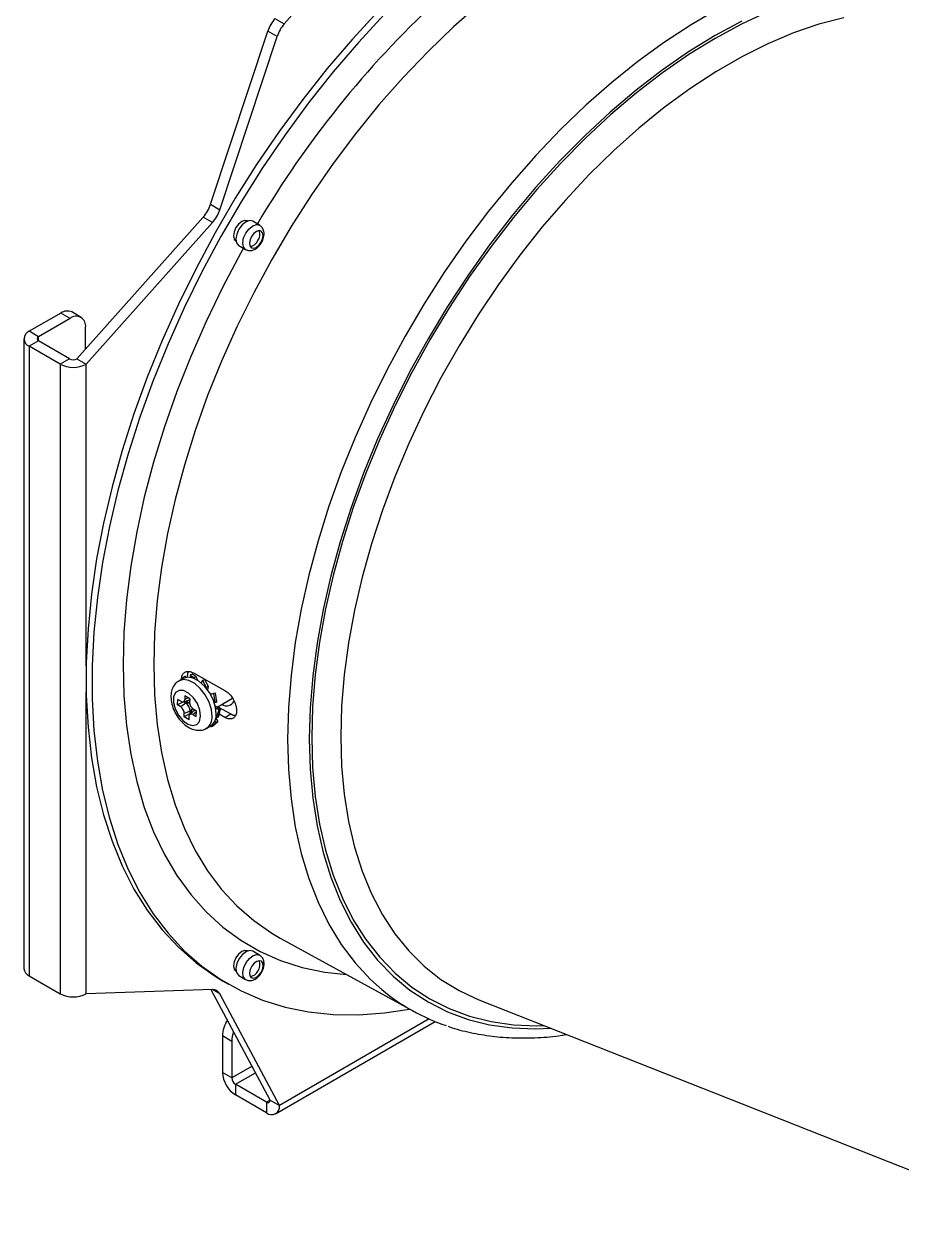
# Model space of a CAD drawing. Extents: x 7 to 113, y 1 to 87.
# Drawn here: x 65.49 to 70.5, y 9.86 to 16.67 of the extents above; entities that cross this region are included whole.
import ezdxf

# ---------------------------------------------------------------- set-up
doc = ezdxf.new("R2010")
doc.units = 0
doc.header["$MEASUREMENT"] = 0
doc.layers.add('OBJECT', color=7, linetype='CONTINUOUS')

msp = doc.modelspace()

# ---------------------------------------------------------------- linework, layer by layer
at = {"layer": 'OBJECT'}
for p, q in [((66.9734, 16.6689), (67.3303, 17.0773)), ((66.9204, 16.6994), (66.9734, 16.6689)), ((66.5527, 15.639), (66.8795, 16.6277)), ((66.9324, 16.5971), (66.8795, 16.6277)), ((66.6056, 15.6084), (66.9324, 16.5971)), ((66.5527, 15.639), (66.6056, 15.6084)), ((65.7896, 14.757), (66.5104, 15.5658)), ((65.8425, 14.7265), (66.5634, 15.5352)), ((66.5634, 15.5352), (66.5104, 15.5658)), ((66.7601, 15.5417), (66.7503, 15.5473)), ((66.8327, 15.52), (66.7938, 15.5424)), ((66.6878, 15.4391), (66.6976, 15.4334)), ((66.7138, 15.4038), (66.7527, 15.3814)), ((65.6977, 15.0183), (65.5173, 14.9142)), ((65.7506, 14.9877), (65.5703, 14.8836)), ((65.7506, 14.9877), (65.6977, 15.0183)), ((65.8131, 14.9939), (65.7602, 15.0245)), ((65.5703, 14.8836), (65.5173, 14.9142)), ((65.839, 14.8125), (65.839, 14.9367)), ((65.4866, 14.8714), (65.4866, 11.2786)), ((65.5703, 14.8591), (65.5173, 14.8286)), ((65.5703, 14.8591), (65.5703, 14.8836)), ((65.7472, 14.757), (65.5703, 14.8591)), ((65.6942, 14.7265), (65.5173, 14.8286)), ((65.5173, 14.8286), (65.5173, 11.2358)), ((65.7472, 14.757), (65.6942, 14.7265)), ((65.6942, 14.7265), (65.6942, 11.1337)), ((65.7896, 14.757), (65.8425, 14.7265)), ((65.8425, 13.0043), (65.8425, 14.7265)), ((66.3944, 12.9378), (66.407, 12.9458)), ((66.4129, 12.9394), (66.407, 12.9458)), ((66.4501, 12.9573), (66.4363, 12.952)), ((66.4363, 12.952), (66.4373, 12.9395)), ((66.4363, 12.952), (66.4575, 12.9378)), ((66.4713, 12.9431), (66.4501, 12.9573)), ((66.4575, 12.9378), (66.4713, 12.9431)), ((66.4793, 12.9226), (66.4713, 12.9431)), ((66.3962, 12.9332), (66.3722, 12.9193)), ((66.3865, 12.9276), (66.3944, 12.9378)), ((66.3944, 12.9378), (66.3975, 12.9339)), ((66.4575, 12.9378), (66.4589, 12.9332)), ((66.5065, 12.9221), (66.4994, 12.9078)), ((66.5203, 12.9249), (66.5065, 12.9221)), ((66.5065, 12.9221), (66.5271, 12.8843)), ((66.5408, 12.8871), (66.5203, 12.9249)), ((66.5284, 12.9235), (66.5228, 12.9203)), ((66.5271, 12.8843), (66.5262, 12.8808)), ((66.5271, 12.8843), (66.5408, 12.8871)), ((66.5366, 12.8676), (66.5408, 12.8871)), ((65.8425, 11.1337), (65.8425, 12.8558)), ((66.3644, 12.7816), (66.3654, 12.8137)), ((66.383, 12.8028), (66.3654, 12.8137)), ((66.3967, 12.8), (66.4281, 12.8101)), ((66.4055, 12.8339), (66.4049, 12.8139)), ((66.4251, 12.8219), (66.4049, 12.8139)), ((66.4338, 12.8166), (66.4055, 12.8339)), ((66.4283, 12.8095), (66.4277, 12.8099)), ((66.431, 12.8065), (66.4369, 12.8021)), ((66.4338, 12.8166), (66.4332, 12.7965)), ((66.5517, 12.8446), (66.5684, 12.8469)), ((66.5688, 12.847), (66.553, 12.8424)), ((66.5812, 12.8487), (66.5688, 12.847)), ((66.5688, 12.847), (66.5766, 12.7977)), ((66.589, 12.7993), (66.5812, 12.8487)), ((66.5904, 12.7699), (66.678, 12.8205)), ((66.3975, 12.8003), (66.3644, 12.7816)), ((66.3821, 12.7707), (66.3644, 12.7816)), ((66.4106, 12.7927), (66.3821, 12.7707)), ((66.4106, 12.7927), (66.398, 12.8004)), ((66.4359, 12.7468), (66.4026, 12.7336)), ((66.4597, 12.75), (66.4353, 12.7279)), ((66.4355, 12.7324), (66.4359, 12.7468)), ((66.4712, 12.7415), (66.4528, 12.7272)), ((66.4537, 12.7594), (66.4714, 12.7485)), ((66.4599, 12.7495), (66.4599, 12.7515)), ((66.4705, 12.7164), (66.4714, 12.7485)), ((66.5727, 12.796), (66.5841, 12.7987)), ((66.5766, 12.7977), (66.5737, 12.7969)), ((66.5766, 12.7977), (66.589, 12.7993)), ((66.5796, 12.7767), (66.6096, 12.7577)), ((66.5992, 12.7556), (66.5826, 12.7625)), ((66.5992, 12.7556), (66.5871, 12.7111)), ((66.594, 12.772), (66.6678, 12.7309)), ((66.5974, 12.7132), (66.6096, 12.7577)), ((66.6096, 12.7577), (66.5992, 12.7556)), ((66.402, 12.7135), (66.4026, 12.7336)), ((66.4355, 12.7324), (66.402, 12.7135)), ((66.4303, 12.6961), (66.402, 12.7135)), ((66.4303, 12.6961), (66.4309, 12.7162)), ((66.4384, 12.7306), (66.4355, 12.7324)), ((66.4528, 12.7272), (66.4705, 12.7164)), ((66.5862, 12.6826), (66.5545, 12.6575)), ((66.5629, 12.6617), (66.5946, 12.6868)), ((66.5862, 12.6826), (66.5776, 12.6919)), ((66.582, 12.7055), (66.5946, 12.6868)), ((66.5871, 12.7111), (66.5836, 12.7132)), ((66.5946, 12.6868), (66.5862, 12.6826)), ((66.5871, 12.7111), (66.5974, 12.7132)), ((66.6344, 12.7109), (66.6018, 12.7291)), ((66.6344, 12.7109), (66.6678, 12.7309)), ((66.5287, 12.6483), (66.5527, 12.6621)), ((66.5545, 12.6575), (66.5518, 12.6616)), ((66.5545, 12.6575), (66.5629, 12.6617)), ((66.9502, 11.4517), (67.7108, 11.0341)), ((66.7601, 11.3753), (66.7503, 11.3809)), ((66.8327, 11.3536), (66.7938, 11.376)), ((66.6878, 11.2727), (66.6976, 11.267)), ((66.7138, 11.2375), (66.7527, 11.215)), ((65.5173, 11.2358), (65.6942, 11.1337)), ((66.6206, 11.2081), (66.6546, 11.1885)), ((66.5634, 11.1572), (65.8425, 11.1337)), ((66.8927, 10.5273), (66.5561, 11.1569)), ((66.6056, 11.1328), (66.5634, 11.1572)), ((66.9456, 10.4967), (66.6056, 11.1328)), ((68.0846, 11.0992), (71.2272, 9.8588)), ((66.9239, 10.4487), (67.8358, 10.9751)), ((67.8002, 10.99), (66.9456, 10.4967)), ((66.6734, 10.8621), (66.6204, 10.8926)), ((66.6204, 10.8926), (66.6204, 10.6844)), ((66.6734, 10.8621), (66.6734, 10.6538)), ((66.7893, 10.7207), (66.6734, 10.6538)), ((66.6734, 10.6538), (66.6204, 10.6844)), ((66.6946, 10.6171), (66.8093, 10.6833)), ((66.8715, 10.515), (66.6946, 10.6171)), ((66.6946, 10.6171), (66.6946, 10.5559)), ((66.8715, 10.4538), (66.6946, 10.5559)), ((66.8927, 10.5272), (66.8715, 10.515)), ((66.8715, 10.515), (66.8715, 10.4538)), ((66.8927, 10.5273), (66.9456, 10.4967))]:
    msp.add_line(p, q, dxfattribs=at)
at = {"layer": 'OBJECT', "flags": 128}
for points in [[(68.0625, 16.7594), (67.9403, 16.651), (67.7947, 16.5112), (67.6525, 16.3626), (67.5143, 16.2059), (67.3806, 16.0418), (67.2521, 15.871), (67.1291, 15.694), (67.0123, 15.5117), (66.9021, 15.3249), (66.799, 15.1342), (66.7033, 14.9405), (66.6155, 14.7445), (66.536, 14.5471), (66.4651, 14.3491), (66.403, 14.1512), (66.35, 13.9544), (66.3063, 13.7594), (66.2722, 13.5669), (66.2477, 13.3779), (66.233, 13.1931), (66.228, 13.0132), (66.233, 12.8389), (66.2477, 12.6711), (66.2722, 12.5104), (66.3063, 12.3573), (66.35, 12.2127), (66.403, 12.077), (66.4651, 11.9509), (66.536, 11.8348), (66.6155, 11.7292), (66.7033, 11.6346), (66.799, 11.5513), (66.9021, 11.4797), (66.9502, 11.4517)], [(67.5112, 16.7431), (67.3626, 16.5824), (67.2182, 16.4138), (67.0786, 16.2379), (66.9443, 16.0554), (66.8158, 15.8671), (66.6935, 15.6735), (66.578, 15.4754), (66.4696, 15.2735), (66.3688, 15.0686), (66.2759, 14.8615), (66.1912, 14.6529), (66.1152, 14.4436), (66.048, 14.2344), (65.99, 14.0261), (65.9413, 13.8193), (65.9021, 13.615), (65.8726, 13.4138), (65.8529, 13.2166), (65.843, 13.024), (65.843, 12.8367), (65.8529, 12.6555), (65.8726, 12.481), (65.9021, 12.3139), (65.9413, 12.1548), (65.99, 12.0043), (66.048, 11.863), (66.1152, 11.7313), (66.1912, 11.6098), (66.2759, 11.4989), (66.3688, 11.3991), (66.4696, 11.3106), (66.578, 11.2339), (66.6206, 11.2081)], [(67.5451, 16.7235), (67.3965, 16.5628), (67.2522, 16.3942), (67.1126, 16.2183), (66.9782, 16.0358), (66.8497, 15.8475), (66.7275, 15.6539), (66.6119, 15.4558), (66.5035, 15.2539), (66.4027, 15.049), (66.3098, 14.8419), (66.2252, 14.6333), (66.1491, 14.424), (66.082, 14.2148), (66.024, 14.0065), (65.9753, 13.7997), (65.9361, 13.5954), (65.9066, 13.3943), (65.8868, 13.197), (65.8769, 13.0044), (65.8769, 12.8171), (65.8868, 12.6359), (65.9066, 12.4614), (65.9361, 12.2943), (65.9753, 12.1353), (66.024, 11.9847), (66.082, 11.8434), (66.1491, 11.7117), (66.2252, 11.5902), (66.3098, 11.4793), (66.4027, 11.3795), (66.5035, 11.291), (66.6119, 11.2143), (66.7275, 11.1496), (66.8497, 11.0972), (66.9782, 11.0572), (67.1126, 11.0298), (67.2522, 11.0151), (67.3965, 11.0132), (67.5451, 11.024), (67.689, 11.046)], [(69.449, 16.752), (69.2964, 16.664), (69.1442, 16.5648), (68.9929, 16.4549), (68.8431, 16.3347), (68.6955, 16.2049), (68.5507, 16.0658), (68.4093, 15.918), (68.2718, 15.7622), (68.1389, 15.599), (68.011, 15.4291), (67.8888, 15.2531), (67.7726, 15.0718), (67.663, 14.886), (67.5604, 14.6963), (67.4653, 14.5037), (67.378, 14.3088), (67.2989, 14.1125), (67.2283, 13.9155), (67.1666, 13.7188), (67.1139, 13.523), (67.0705, 13.329), (67.0365, 13.1377), (67.0122, 12.9497), (66.9975, 12.7658), (66.9926, 12.5869), (66.9975, 12.4137), (67.0122, 12.2467), (67.0365, 12.0869), (67.0705, 11.9347), (67.1139, 11.7909), (67.1666, 11.6559), (67.2283, 11.5305), (67.2989, 11.415), (67.378, 11.31), (67.4653, 11.2159), (67.5307, 11.1571)], [(69.7346, 16.7368), (69.5845, 16.6672), (69.4339, 16.5859), (69.2832, 16.4933), (69.1332, 16.3896), (68.9844, 16.2754), (68.8376, 16.1511), (68.6934, 16.0173), (68.5523, 15.8745), (68.4149, 15.7234), (68.282, 15.5646), (68.154, 15.3987), (68.0314, 15.2266), (67.9149, 15.0489), (67.8049, 14.8664), (67.7018, 14.6798), (67.6062, 14.49), (67.5184, 14.2978), (67.4388, 14.104), (67.3677, 13.9095), (67.3055, 13.715), (67.2524, 13.5214), (67.2086, 13.3296), (67.1744, 13.1403), (67.1498, 12.9543), (67.1351, 12.7726), (67.1301, 12.5957), (67.1351, 12.4246), (67.1498, 12.2599), (67.1744, 12.1023), (67.2086, 11.9525), (67.2524, 11.8112), (67.3055, 11.6789), (67.3677, 11.5562), (67.4388, 11.4437), (67.5184, 11.3419), (67.6062, 11.2511), (67.7018, 11.1717), (67.8049, 11.1041), (67.9149, 11.0486), (68.0314, 11.0055), (68.154, 10.9748), (68.282, 10.9568), (68.4149, 10.9515), (68.4565, 10.9524)], [(70.1682, 16.7038), (70.0254, 16.6666), (69.8802, 16.6168), (69.7335, 16.5549), (69.5857, 16.481), (69.4376, 16.3955), (69.2898, 16.2988), (69.1431, 16.1913), (68.9979, 16.0734), (68.8551, 15.9458), (68.7152, 15.8089), (68.5789, 15.6635), (68.4467, 15.51), (68.3193, 15.3493), (68.1972, 15.182), (68.0809, 15.009), (67.9711, 14.8308), (67.8681, 14.6485), (67.7725, 14.4627), (67.6847, 14.2743), (67.605, 14.0841), (67.5338, 13.8931), (67.4715, 13.702), (67.4183, 13.5117), (67.3744, 13.323), (67.34, 13.1368), (67.3154, 12.954), (67.3006, 12.7752), (67.2956, 12.6015), (67.3006, 12.4334), (67.3154, 12.2718), (67.34, 12.1174), (67.3744, 11.9709), (67.4183, 11.8329), (67.4715, 11.704), (67.5338, 11.5849), (67.605, 11.476), (67.6847, 11.3778), (67.7725, 11.2909), (67.8681, 11.2155), (67.9711, 11.152), (68.0593, 11.1096)], [(69.5855, 16.684), (69.4339, 16.6023), (69.2823, 16.509), (69.1313, 16.4047), (68.9817, 16.2898), (68.834, 16.1647), (68.6888, 16.0301), (68.5469, 15.8865), (68.4087, 15.7344), (68.2749, 15.5746), (68.1461, 15.4078), (68.0228, 15.2346), (67.9056, 15.0558), (67.7949, 14.8721), (67.6912, 14.6844), (67.595, 14.4935), (67.5066, 14.3001), (67.4265, 14.1051), (67.355, 13.9094), (67.2924, 13.7137), (67.239, 13.5189), (67.195, 13.3259), (67.1605, 13.1354), (67.1358, 12.9484), (67.1209, 12.7655), (67.116, 12.5876), (67.1209, 12.4154), (67.1358, 12.2496), (67.1605, 12.0911), (67.195, 11.9404), (67.239, 11.7982), (67.2924, 11.6651), (67.355, 11.5417), (67.4265, 11.4285), (67.5066, 11.326), (67.595, 11.2346), (67.6912, 11.1548), (67.7949, 11.0868), (67.9056, 11.031), (68.0228, 10.9876), (68.1461, 10.9567), (68.2749, 10.9386), (68.4087, 10.9332), (68.4967, 10.9365)], [(66.7648, 15.5435), (66.7637, 15.5442), (66.7484, 15.5472), (66.7304, 15.5409), (66.7124, 15.5264), (66.6972, 15.5058), (66.687, 15.4823), (66.6834, 15.4595), (66.687, 15.4408), (66.6972, 15.4291), (66.6983, 15.4284)], [(66.7938, 15.5424), (66.7765, 15.5461), (66.755, 15.5391), (66.7332, 15.5221), (66.7146, 15.4976), (66.702, 15.4694), (66.6973, 15.4418), (66.7012, 15.4189), (66.713, 15.4043), (66.7138, 15.4038)], [(66.7528, 15.3814), (66.7519, 15.3819), (66.74, 15.3965), (66.7362, 15.4193), (66.7409, 15.447), (66.7535, 15.4752), (66.7721, 15.4996), (66.7939, 15.5166), (66.8154, 15.5236), (66.8332, 15.5197)], [(66.7867, 15.4554), (66.778, 15.4361), (66.7748, 15.4171), (66.7774, 15.4013), (66.7856, 15.3913), (66.798, 15.3885), (66.8129, 15.3933), (66.8278, 15.405), (66.8406, 15.4218), (66.8493, 15.4412), (66.8525, 15.4602), (66.8499, 15.4759), (66.8417, 15.4859), (66.8292, 15.4888), (66.8144, 15.484), (66.7995, 15.4723), (66.7867, 15.4554)], [(66.7401, 15.3887), (66.7254, 15.3622), (66.6223, 15.1677), (66.5268, 14.9703), (66.4391, 14.7708), (66.3598, 14.57), (66.289, 14.3688), (66.2271, 14.1678), (66.1743, 13.9679), (66.1308, 13.7699), (66.0968, 13.5746), (66.0724, 13.3827), (66.0577, 13.195), (66.0528, 13.0123), (66.0577, 12.8352), (66.0724, 12.6644), (66.0968, 12.5007), (66.1308, 12.3446), (66.1743, 12.1969), (66.2271, 12.058), (66.289, 11.9285), (66.3598, 11.8089), (66.4391, 11.6998), (66.5268, 11.6015), (66.6223, 11.5144), (66.7254, 11.4389), (66.8357, 11.3752), (66.9526, 11.3237), (67.0758, 11.2844), (67.2047, 11.2577), (67.3281, 11.2442)], [(66.5851, 12.7297), (66.5812, 12.7697), (66.5679, 12.8123), (66.5462, 12.8535), (66.5182, 12.8898), (66.4863, 12.9179), (66.4534, 12.9353), (66.4223, 12.9405), (66.3962, 12.9332)], [(66.4546, 12.9647), (66.6174, 12.8739), (66.6344, 12.8644)], [(66.561, 12.7158), (66.5572, 12.7559), (66.5438, 12.7984), (66.5222, 12.8396), (66.4942, 12.8759), (66.4623, 12.904), (66.4293, 12.9214), (66.3982, 12.9266), (66.3726, 12.9196)], [(66.496, 12.717), (66.4916, 12.7523), (66.4773, 12.7893), (66.455, 12.823), (66.4276, 12.8489), (66.399, 12.8635), (66.3729, 12.8648), (66.3528, 12.8526), (66.3416, 12.8285), (66.3407, 12.7959), (66.3502, 12.7591), (66.3688, 12.7232), (66.3941, 12.6928), (66.4226, 12.6723), (66.4504, 12.6642), (66.4739, 12.6698), (66.4898, 12.6882), (66.496, 12.717)], [(66.383, 12.8028), (66.3872, 12.8007), (66.3912, 12.7997), (66.3949, 12.7996), (66.3982, 12.8006), (66.401, 12.8027), (66.403, 12.8056), (66.4044, 12.8094), (66.4049, 12.8139)], [(66.4597, 12.75), (66.4625, 12.7519), (66.4645, 12.7527)], [(66.4309, 12.7162), (66.4314, 12.7206), (66.4328, 12.7244), (66.4348, 12.7274), (66.4376, 12.7294), (66.4409, 12.7304), (66.4446, 12.7304), (66.4486, 12.7293), (66.4528, 12.7272)], [(66.7648, 11.3772), (66.7637, 11.3779), (66.7484, 11.3808), (66.7304, 11.3746), (66.7124, 11.36), (66.6972, 11.3395), (66.687, 11.316), (66.6834, 11.2931), (66.687, 11.2744), (66.6972, 11.2627), (66.6983, 11.262)], [(66.7938, 11.376), (66.7787, 11.3798), (66.7574, 11.374), (66.7355, 11.358), (66.7164, 11.3342), (66.703, 11.3062), (66.6974, 11.2783), (66.7003, 11.2547), (66.7114, 11.2391), (66.7138, 11.2375)], [(66.7529, 11.2149), (66.7503, 11.2166), (66.7392, 11.2323), (66.7363, 11.2558), (66.7419, 11.2837), (66.7553, 11.3117), (66.7744, 11.3355), (66.7963, 11.3516), (66.8176, 11.3573), (66.8334, 11.3532)], [(66.7879, 11.2911), (66.7787, 11.2718), (66.7748, 11.2527), (66.7768, 11.2364), (66.7845, 11.2257), (66.7965, 11.222), (66.8112, 11.226), (66.8262, 11.237), (66.8394, 11.2534), (66.8486, 11.2726), (66.8525, 11.2918), (66.8504, 11.308), (66.8428, 11.3188), (66.8308, 11.3224), (66.8161, 11.3185), (66.8011, 11.3075), (66.7879, 11.2911)], [(68.0593, 11.1096), (68.0809, 11.1007), (68.0846, 11.0992)]]:
    msp.add_lwpolyline(points, dxfattribs=at)
at = {"layer": 'OBJECT'}
for centre, radius, start, end in [((71.6686, 12.6715), 5.627, 132.88354, 149.50218), ((67.0803, 16.5605), 0.2118, 139.01627, 161.50818), ((67.1333, 16.53), 0.2118, 139.01627, 161.50818), ((66.352, 15.706), 0.2116, 318.48457, 341.51535), ((66.405, 15.6755), 0.2116, 318.48457, 341.51535), ((66.7774, 15.4671), 0.0578, 322.33804, 22.01226), ((66.7717, 15.4541), 0.0562, 277.36257, 336.58024), ((65.7343, 14.9672), 0.0629, 65.69282, 125.61783), ((65.7851, 14.9454), 0.0546, 350.78598, 129.2035), ((65.5336, 14.8714), 0.0458, 110.78384, 249.21561), ((65.575, 14.8714), 0.0131, 110.78325, 249.21481), ((65.7684, 14.8696), 0.1612, 242.60974, 297.39007), ((65.7684, 14.798), 0.0461, 242.60892, 297.39044), ((66.4242, 12.8221), 0.0126, 287.80596, 318.56192), ((66.6444, 12.8224), 0.0455, 233.97551, 338.38334), ((66.3566, 12.7324), 0.0461, 1.51188, 56.33853), ((66.379, 12.7453), 0.0569, 1.51073, 56.3388), ((66.4792, 12.7977), 0.0461, 181.50954, 236.33953), ((66.4866, 12.7099), 0.0746, 305.06317, 4.57072), ((66.511, 12.7237), 0.0743, 304.13898, 4.65717), ((66.7756, 11.3007), 0.0596, 321.18152, 21.34662), ((65.5391, 11.2838), 0.0528, 185.69523, 245.6244), ((66.7725, 11.286), 0.0544, 276.67513, 335.38243), ((65.7684, 11.2768), 0.1612, 242.60974, 297.39007), ((66.5659, 11.1128), 0.0445, 26.73709, 93.25215), ((68.2564, 12.0271), 1.133, 230.16708, 251.59249), ((66.8066, 10.8848), 0.1863, 147.94494, 177.60636), ((66.8368, 10.8587), 0.1634, 158.99908, 178.81326), ((66.7815, 10.6917), 0.1612, 182.60567, 237.39414), ((66.7195, 10.6559), 0.0461, 182.60435, 237.39501), ((66.8797, 10.5252), 0.0131, 230.79289, 9.21592), ((66.9004, 10.4893), 0.0458, 230.79651, 9.21368)]:
    msp.add_arc(centre, radius, start, end, dxfattribs=at)
for points, knots in [([(66.843, 15.4201), (66.8457, 15.4251), (66.8532, 15.4392), (66.8592, 15.4636), (66.8573, 15.4886), (66.8482, 15.5084), (66.8379, 15.5159), (66.8332, 15.5192)], [0, 0, 0, 0, 0.143856, 0.40239, 0.642648, 0.839781, 1, 1, 1, 1]), ([(66.753, 15.3818), (66.7585, 15.3792), (66.7697, 15.3739), (66.7893, 15.3754), (66.8092, 15.3834), (66.8283, 15.3985), (66.8383, 15.4131), (66.843, 15.4201)], [0, 0, 0, 0, 0.171862, 0.351875, 0.548272, 0.784553, 1, 1, 1, 1]), ([(66.3861, 12.927), (66.387, 12.9351), (66.389, 12.9513), (66.4014, 12.9674), (66.4193, 12.9746), (66.4381, 12.9727), (66.4501, 12.9668), (66.4546, 12.9647)], [0, 0, 0, 0, 0.218147, 0.436302, 0.6545307, 0.8727819, 1, 1, 1, 1]), ([(66.4263, 12.9723), (66.4243, 12.9688), (66.4191, 12.9597), (66.4196, 12.9461), (66.4199, 12.9378)], [0, 0, 0, 0, 0.389538, 1, 1, 1, 1]), ([(66.3734, 12.9185), (66.3697, 12.9167), (66.3563, 12.9106), (66.3405, 12.8899), (66.3283, 12.8603), (66.3249, 12.8255), (66.3303, 12.7866), (66.3449, 12.746), (66.3676, 12.7074), (66.3969, 12.6742), (66.4299, 12.6504), (66.464, 12.6373), (66.4962, 12.6363), (66.5195, 12.6411), (66.5284, 12.6487), (66.5296, 12.6497)], [0, 0, 0, 0, 0.031036, 0.110577, 0.188701, 0.272056, 0.362753, 0.45664, 0.550681, 0.645821, 0.743496, 0.830834, 0.911142, 0.988312, 1, 1, 1, 1]), ([(66.4275, 12.8099), (66.4279, 12.8097), (66.4302, 12.8086), (66.432, 12.8069), (66.4334, 12.8056)], [0, 0, 0, 0, 0.183769, 1, 1, 1, 1]), ([(66.428, 12.8099), (66.428, 12.8098), (66.428, 12.8097), (66.4284, 12.8095), (66.429, 12.8091), (66.4295, 12.8088), (66.4302, 12.8084), (66.4308, 12.808), (66.431, 12.8079)], [0, 0, 0, 0, 0.3099044, 0.5577656, 0.6646506, 0.7682161, 0.8771778, 1, 1, 1, 1]), ([(66.6344, 12.8644), (66.6418, 12.8595), (66.6568, 12.8495), (66.6766, 12.8252), (66.6919, 12.797), (66.7006, 12.7676), (66.702, 12.7406), (66.6959, 12.7189), (66.6829, 12.705), (66.6644, 12.7005), (66.6471, 12.7043), (66.637, 12.7096), (66.6344, 12.7109)], [0, 0, 0, 0, 0.10456, 0.211899, 0.319264, 0.426647, 0.534003, 0.641327, 0.748667, 0.856043, 0.96342, 1, 1, 1, 1]), ([(66.3979, 12.8005), (66.3987, 12.8007), (66.4003, 12.8013), (66.4033, 12.8016), (66.41, 12.8017), (66.4209, 12.7998), (66.4288, 12.7968), (66.4334, 12.7952)], [0, 0, 0, 0, 0.061777, 0.130232, 0.210518, 0.547915, 1, 1, 1, 1]), ([(66.4106, 12.7927), (66.4117, 12.7931), (66.414, 12.794), (66.4184, 12.7946), (66.4232, 12.7946), (66.4288, 12.7943), (66.432, 12.7934), (66.4337, 12.7929)], [0, 0, 0, 0, 0.144531, 0.303609, 0.494867, 0.728698, 1, 1, 1, 1]), ([(66.4355, 12.7324), (66.4361, 12.733), (66.4374, 12.7341), (66.4393, 12.7365), (66.4429, 12.742), (66.4466, 12.7502), (66.4482, 12.7565), (66.4489, 12.7594)], [0, 0, 0, 0, 0.073797, 0.15555, 0.251461, 0.654489, 1, 1, 1, 1]), ([(66.4479, 12.7642), (66.4476, 12.7631), (66.4467, 12.7606), (66.4443, 12.7565), (66.4416, 12.7526), (66.4388, 12.7491), (66.4368, 12.7476), (66.4359, 12.7468)], [0, 0, 0, 0, 0.194772, 0.453149, 0.664487, 0.840289, 1, 1, 1, 1]), ([(66.46, 12.7544), (66.46, 12.7541), (66.46, 12.7536), (66.46, 12.7528), (66.4599, 12.7522), (66.4599, 12.7515), (66.4599, 12.751), (66.46, 12.7508), (66.4601, 12.7509), (66.4601, 12.7509)], [0, 0, 0, 0, 0.103838, 0.197357, 0.287365, 0.380958, 0.597875, 0.870697, 1, 1, 1, 1]), ([(66.6678, 12.7309), (66.6744, 12.7275), (66.6843, 12.7225), (66.6927, 12.723), (66.6956, 12.7232)], [0, 0, 0, 0, 0.665418, 1, 1, 1, 1]), ([(66.8415, 11.2512), (66.8443, 11.2562), (66.8522, 11.27), (66.8589, 11.2945), (66.8579, 11.3199), (66.8493, 11.3407), (66.8387, 11.349), (66.8338, 11.3528)], [0, 0, 0, 0, 0.1408613, 0.3928654, 0.6324382, 0.8284145, 1, 1, 1, 1]), ([(66.7532, 11.2152), (66.7588, 11.2127), (66.7702, 11.2075), (66.7899, 11.2092), (66.8099, 11.2174), (66.828, 11.232), (66.8374, 11.2454), (66.8415, 11.2512)], [0, 0, 0, 0, 0.180784, 0.365665, 0.568487, 0.812532, 1, 1, 1, 1]), ([(67.9084, 10.9483), (67.9112, 10.9472), (67.952, 10.9315), (68.0358, 10.9115), (68.1596, 10.8895), (68.2884, 10.8798), (68.4213, 10.8822), (68.5206, 10.8897), (68.5762, 10.8999), (68.5854, 10.9015)], [0, 0, 0, 0, 0.013959, 0.202327, 0.391197, 0.580753, 0.771081, 0.962173, 1, 1, 1, 1])]:
    msp.add_open_spline(points, degree=3, knots=knots, dxfattribs=at)

doc.saveas('drawing.dxf')
